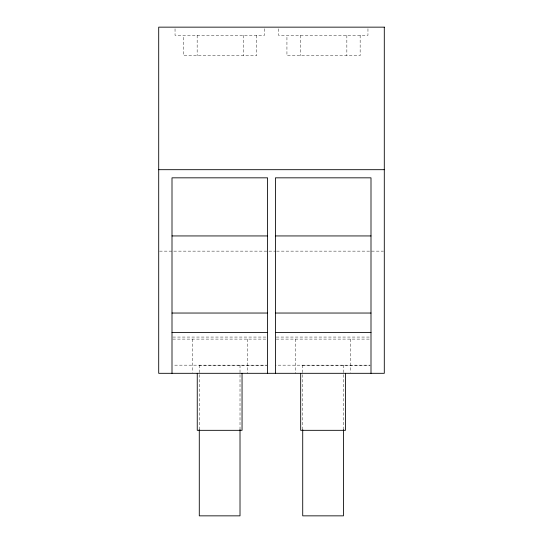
<?xml version="1.0" encoding="UTF-8"?>
<svg xmlns="http://www.w3.org/2000/svg" width="543" height="543" viewBox="0 0 543 543"><rect width="100%" height="100%" fill="white"/><g stroke="black" fill="none" stroke-linecap="round" stroke-linejoin="round"><path stroke-width="0.41" stroke-dasharray="2.71 2.04" d="M199.288 365.514L266.735 365.174L172.817 365.167M302.716 365.514L370.163 365.174L275.43 365.167M159.554 251.137L268.106 251.137M268.955 251.137L275.742 251.137M276.591 251.137L383.446 251.137M172.85 337.067L267.57 337.067M276.278 337.067L370.998 337.067M172.817 339.103L267.57 339.103M276.244 339.103L370.998 339.103M367.957 28.779L367.957 35.295L278.471 35.295L278.471 28.779M360.152 35.295L360.152 55.657L286.935 55.657L286.935 35.295M350.635 339.103L350.635 372.498M346.848 35.295L346.848 55.657M343.441 365.167L343.441 429.309M302.716 365.167L302.716 429.309M300.584 35.295L300.584 55.657M295.792 339.103L295.792 373.312M264.529 28.779L264.529 35.295L175.043 35.295L175.043 28.779M256.724 35.295L256.724 55.657L183.507 55.657L183.507 35.295M247.208 339.103L247.208 373.312M243.42 35.295L243.42 55.657M240.013 365.167L240.013 429.309M199.288 365.167L199.288 429.309M197.157 35.295L197.157 55.657M192.365 339.103L192.365 372.498"/><path stroke-width="0.81" d="M158.705 169.688L384.295 169.688M172.002 235.94L267.57 235.94M275.43 235.94L370.998 235.94M172.002 313.039L267.57 313.039M275.43 313.039L370.998 313.039M172.002 332.587L267.57 332.587M275.43 332.587L370.998 332.587M370.998 373.312L370.998 177.832L275.43 177.832L275.43 373.312M345.477 373.312L345.477 430.327L300.679 430.327L300.679 373.312M343.441 429.506L343.441 515.85L302.716 515.85L302.716 429.506M267.57 373.312L267.57 177.832L172.002 177.832L172.002 373.312M242.049 373.312L242.049 430.327L197.252 430.327L197.252 373.312M240.013 429.506L240.013 515.85L199.288 515.85L199.288 429.506M384.295 27.15L158.705 27.15L158.705 373.312L384.295 373.312L384.295 27.15"/></g></svg>
